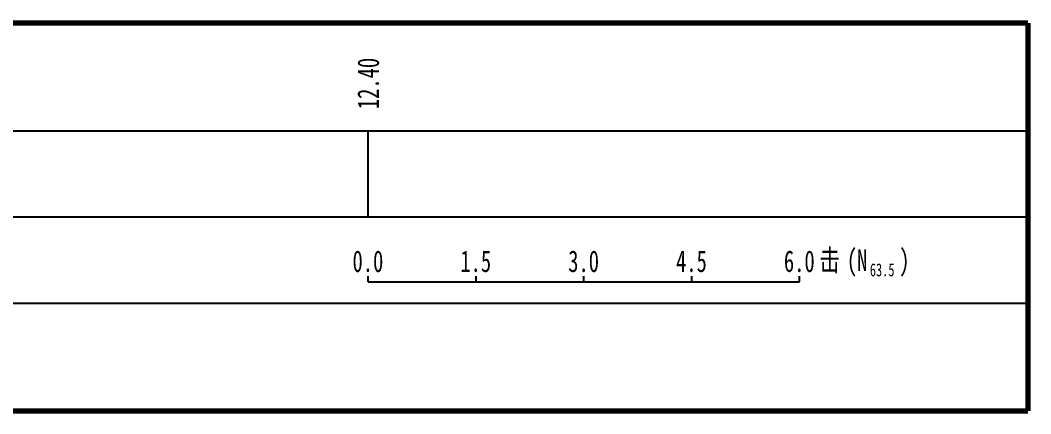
# Model space of a CAD drawing. Header units: millimetres. Extents: x 7577 to 20709, y -191 to 3630.
# Drawn here: x 10400 to 10493.7, y 573.4 to 609.9 of the extents above; entities that cross this region are included whole.
import ezdxf

# ---------------------------------------------------------------- set-up
doc = ezdxf.new("R2010")
doc.units = ezdxf.units.MM
doc.layers.add('GiCAD_DongTan', color=7, linetype='Continuous')
doc.layers.add('GiCAD_WXP', color=1, linetype='Continuous')
doc.styles.add('标注栏-动探曲线', font='simfang.ttf', dxfattribs={"width": 0.7, "height": 2})
doc.styles.add('标注栏-孔深', font='simfang.ttf', dxfattribs={"width": 0.7, "height": 2})

msp = doc.modelspace()

# ---------------------------------------------------------------- linework, layer by layer
at = {"layer": 'GiCAD_DongTan', "color": 4}
for p, q in [((10432.26, 585.607), (10432.26, 586.107)), ((10442.26, 585.607), (10442.26, 586.107)), ((10452.26, 585.607), (10452.26, 586.107)), ((10462.26, 585.607), (10462.26, 586.107)), ((10472.26, 585.607), (10472.26, 586.107)), ((10432.26, 585.607), (10472.26, 585.607))]:
    msp.add_line(p, q, dxfattribs=at)
at = {"layer": 'GiCAD_WXP', "color": 1, "const_width": 0.5}
for points in [[(10269.875, 609.607), (10493.453, 609.607)], [(10493.453, 609.607), (10493.453, 573.607)], [(10269.875, 573.607), (10493.453, 573.607)]]:
    msp.add_lwpolyline(points, dxfattribs=at)
at = {"layer": 'GiCAD_WXP', "color": 1}
for points in [[(10269.875, 599.607), (10493.453, 599.607)], [(10432.26, 591.607), (10432.26, 599.607)], [(10269.875, 591.607), (10493.453, 591.607)], [(10269.875, 583.607), (10493.453, 583.607)]]:
    msp.add_lwpolyline(points, dxfattribs=at)

# ---------------------------------------------------------------- texts
at = {"layer": 'GiCAD_DongTan', "color": 4, "style": '标注栏-动探曲线', "width": 0.7}
for s, height, p in [('击', 2, (10474.104, 586.607)), ('(N', 2, (10476.641, 586.607)), (')', 2, (10481.503, 586.607)), ('0.0', 2, (10430.807, 586.507)), ('1.5', 2, (10440.807, 586.507)), ('3.0', 2, (10450.807, 586.507)), ('4.5', 2, (10460.807, 586.507)), ('6.0', 2, (10470.807, 586.507)), ('63.5', 1.2, (10478.778, 586.107))]:
    msp.add_text(s, height=height, dxfattribs=at).set_placement(p)
at = {"layer": 'GiCAD_WXP', "color": 4, "style": '标注栏-孔深', "width": 0.7}
msp.add_text('12.40', height=2, rotation=90, dxfattribs=at).set_placement((10433.26, 601.607))

doc.saveas('drawing.dxf')
